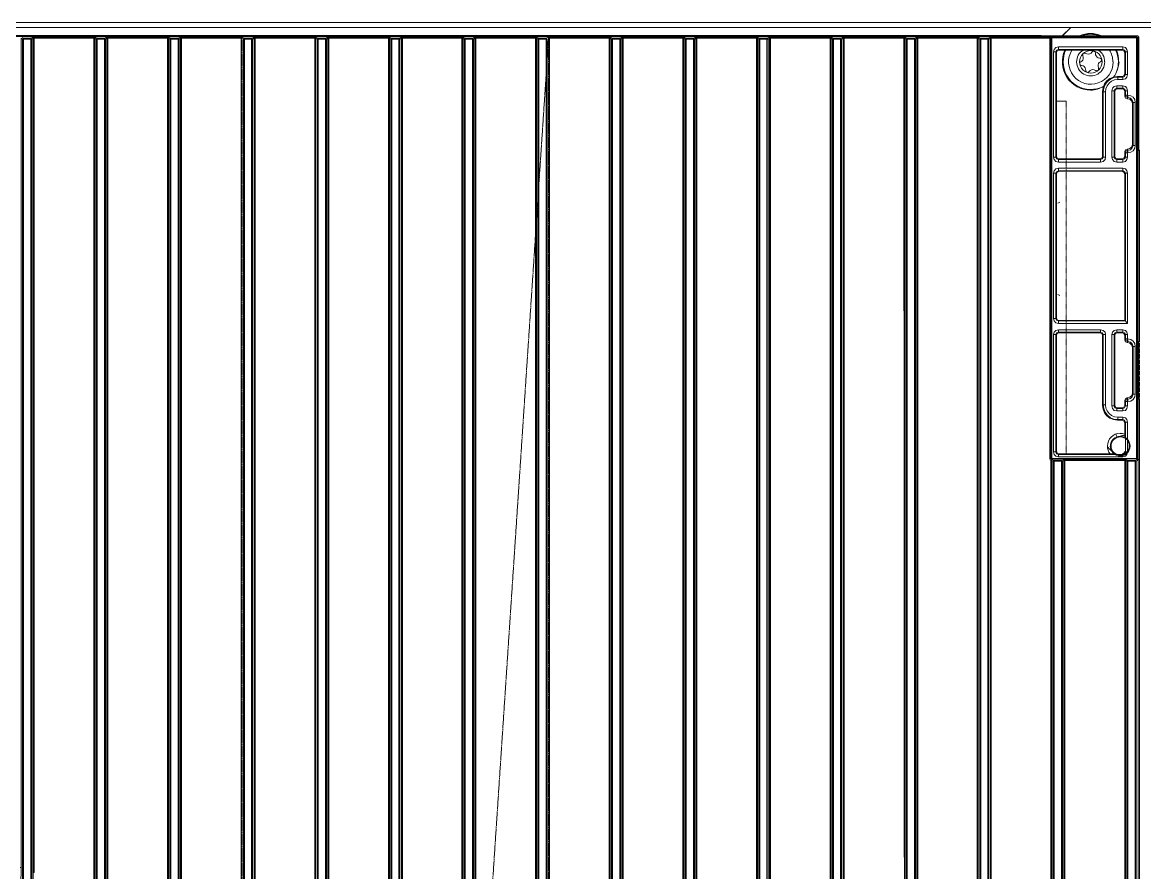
# Model space of a CAD drawing. Header units: millimetres. Extents: x 90740 to 167944, y -39332 to 25855.
# Drawn here: x 138427.2 to 138882.3, y 12685.2 to 13030 of the extents above; entities that cross this region are included whole.
import ezdxf

# ---------------------------------------------------------------- set-up
doc = ezdxf.new("R2010")
doc.units = ezdxf.units.MM
doc.linetypes.add('PDF_IMPORT', pattern=[1, 0.8, -0.2])
doc.layers.add('PDF4_Geometry', color=7, linetype='Continuous')

# ---------------------------------------------------------------- blocks, each defined once
blk = doc.blocks.new('200-A_10 bis 12')
at = {"layer": 'PDF4_Geometry', "lineweight": 13}
for p, q in [((6274.36, 3276.98), (7412.41, 3276.98)), ((6722.87, 2336.02), (6722.87, 3273.81)), ((6724.32, 2336.02), (6724.32, 3273.81)), ((6737.79, 2336.02), (6737.79, 3273.81)), ((6739.26, 2336.02), (6739.26, 3273.81)), ((6752.07, 3089.82), (6752.07, 3273.96)), ((6766.97, 3079.11), (6766.97, 3273.96)), ((6781.91, 3065.79), (6781.91, 3273.96)), ((6782.6, 3273.81), (6782.6, 2336.02)), ((6784.28, 3273.61), (6782.6, 3273.61)), ((6798.98, 2336.02), (6798.98, 3273.81)), ((6813.92, 2336.02), (6813.92, 3273.81)), ((6826.71, 3031.62), (6826.71, 3273.96)), ((6827.4, 2336.02), (6827.4, 3273.81)), ((6828.89, 2336.02), (6828.89, 3273.81)), ((6841.63, 3017.99), (6841.63, 3273.96)), ((6842.34, 2336.02), (6842.34, 3273.81)), ((6857.06, 3273.61), (6858.95, 3273.61)), ((6857.24, 3273.81), (6857.24, 2336.02)), ((6872.2, 3273.81), (6872.2, 2336.02)), ((6873.65, 2336.02), (6873.65, 3273.81)), ((6886.44, 2955.22), (6886.44, 3273.96)), ((6886.95, 3273.61), (6888.79, 3273.61)), ((6887.15, 3273.81), (6887.15, 2336.02)), ((6888.59, 2336.02), (6888.59, 3273.81)), ((6917.01, 2336.02), (6917.01, 3273.81)), ((6931.44, 3274.07), (6931.44, 3188.33)), ((6948.91, 3273.94), (6948.91, 2564.64)), ((6946.34, 3262.24), (6946.87, 3262.24)), ((6949.18, 3212.35), (6949.18, 3251.01)), ((6946.8, 3212.28), (6946.8, 3213.68)), ((6931.24, 3188.57), (6948.83, 3188.57)), ((6931.24, 2335.87), (6931.24, 3188.13)), ((6931.64, 3188.33), (6931.37, 3188.33)), ((6931.44, 3188.13), (6931.44, 2336.07)), ((6933.59, 3188.04), (6931.71, 3188.04)), ((6931.93, 2336.02), (6931.93, 3188.24)), ((6933.39, 2336.02), (6933.39, 3188.24)), ((6933.68, 3188.33), (6946.47, 3188.33)), ((6934.08, 3188.33), (6934.08, 2335.87)), ((6946.21, 2335.87), (6946.21, 3188.33)), ((6946.87, 2336.02), (6946.87, 3188.24)), ((6948.31, 2336.02), (6948.31, 3188.24))]:
    blk.add_line(p, q, dxfattribs=at)
for points in [[(6298.87, 3275.98), (7412.88, 3275.98)], [(6935.3, 3275.98), (6933.59, 3274.27)], [(6722.61, 3273.96), (6722.87, 3273.81), (6724.32, 3273.81), (6724.63, 3273.96), (6737.5, 3273.96), (6737.79, 3273.81), (6739.26, 3273.81), (6739.55, 3273.96), (6752.47, 3273.96), (6752.73, 3273.81), (6754.22, 3273.81), (6754.49, 3273.96), (6767.37, 3273.96), (6767.68, 3273.81), (6769.12, 3273.81), (6769.41, 3273.96), (6782.31, 3273.96), (6782.6, 3273.81), (6784.08, 3273.81), (6784.35, 3273.96), (6797.23, 3273.96), (6797.54, 3273.81), (6798.98, 3273.81), (6799.29, 3273.96), (6812.17, 3273.96), (6812.46, 3273.81), (6813.92, 3273.81), (6814.21, 3273.96), (6827.13, 3273.96), (6827.4, 3273.81), (6828.89, 3273.81), (6829.15, 3273.96), (6842.03, 3273.96), (6842.34, 3273.81), (6843.79, 3273.81), (6844.1, 3273.96), (6856.97, 3273.96), (6857.24, 3273.81), (6858.75, 3273.81), (6859.02, 3273.96), (6871.89, 3273.96), (6872.2, 3273.81), (6873.65, 3273.81), (6873.96, 3273.96), (6886.84, 3273.96), (6887.15, 3273.81), (6888.59, 3273.81), (6888.88, 3273.96), (6901.8, 3273.96), (6902.07, 3273.81), (6903.55, 3273.81), (6903.82, 3273.96), (6916.7, 3273.96), (6917.01, 3273.81), (6918.45, 3273.81), (6918.76, 3273.96), (6931.04, 3273.96)], [(6929.13, 3274.34), (6307.64, 3274.34), (6307.6, 3274.3), (6307.02, 3274.07)], [(6307.71, 3274.34), (6307.27, 3274.14), (6948.69, 3274.14)], [(6724.52, 2336.22), (6722.67, 2336.22), (6722.67, 3273.61), (6722.41, 3273.79), (6722.41, 3105.6), (6722.16, 3105.6), (6722.41, 3105.6), (6721.74, 3073.79), (6721.81, 3073.72), (6721.78, 3073.3), (6721.74, 3072.92), (6721.72, 3072.79)], [(6724.52, 3273.61), (6722.67, 3273.61), (6722.74, 3273.74), (6722.87, 3273.81), (6722.87, 3273.74)], [(6724.32, 3273.81), (6724.49, 3273.74), (6724.52, 3273.61), (6724.52, 2336.22), (6724.8, 2336.07), (6724.8, 2508.6), (6724.85, 2511.91), (6724.85, 2515.22), (6724.91, 2518.57), (6724.94, 2521.88), (6725, 2525.14), (6725.11, 2528.43), (6725.18, 2531.6), (6725.27, 2534.78), (6725.4, 2537.8), (6725.45, 2538.35), (6725.47, 2538.73), (6725.51, 2538.8)], [(6725.51, 3071.05), (6725.47, 3071.12), (6725.45, 3071.48), (6725.4, 3072.01), (6725.27, 3075.05), (6725.18, 3078.12), (6725.11, 3081.36), (6725, 3084.69), (6724.98, 3087.86), (6724.91, 3091.06), (6724.87, 3094.35), (6724.85, 3097.74), (6724.8, 3101.14), (6724.8, 3273.79), (6724.52, 3273.61)], [(6737.3, 3273.79), (6724.8, 3273.79), (6724.76, 3273.92), (6724.63, 3273.96)], [(6725, 3273.96), (6725, 3104.58), (6724.8, 3104.58)], [(6737.1, 3273.96), (6737.1, 3090.35)], [(6737.59, 2336.22), (6737.59, 3273.61), (6737.3, 3273.79), (6737.3, 3092.46)], [(6737.5, 3273.96), (6737.37, 3273.92), (6737.3, 3273.79)], [(6739.48, 3273.61), (6737.59, 3273.61), (6737.66, 3273.74), (6737.79, 3273.81), (6737.79, 3273.74)], [(6739.26, 3273.81), (6739.41, 3273.74), (6739.48, 3273.61)], [(6740.43, 3064.11), (6740.41, 3064.22), (6740.35, 3064.57), (6740.35, 3065.17), (6740.21, 3068.15), (6740.15, 3071.21), (6740.06, 3074.41), (6739.99, 3077.69), (6739.92, 3081.02), (6739.86, 3084.35), (6739.81, 3087.8), (6739.79, 3091.33), (6739.75, 3094.9), (6739.75, 3273.79), (6739.48, 3273.61), (6739.48, 2336.22)], [(6752.27, 3273.79), (6739.75, 3273.79), (6739.68, 3273.92), (6739.55, 3273.96)], [(6752.73, 3273.81), (6752.73, 2336.02), (6752.6, 2336.09), (6752.53, 2336.22), (6752.27, 2336.07), (6752.27, 2520.61), (6752.25, 2524.25), (6752.2, 2527.83), (6752.13, 2531.34), (6752.11, 2534.75), (6752.05, 2538.06), (6751.93, 2541.37), (6751.87, 2544.44), (6751.78, 2547.45), (6751.65, 2550.41), (6751.65, 2550.9), (6751.6, 2551.23), (6751.58, 2551.36)], [(6751.58, 3058.49), (6751.6, 3058.62), (6751.65, 3058.95), (6751.65, 3059.44), (6751.78, 3062.46), (6751.87, 3065.57), (6751.98, 3068.77), (6752.05, 3071.94), (6752.11, 3075.21), (6752.13, 3078.47), (6752.2, 3082.04), (6752.25, 3085.69), (6752.27, 3089.28), (6752.27, 3273.79), (6752.53, 3273.61), (6752.53, 2336.22)], [(6752.47, 3273.96), (6752.31, 3273.92), (6752.27, 3273.79)], [(6754.42, 3273.61), (6752.53, 3273.61), (6752.6, 3273.74), (6752.73, 3273.81), (6752.73, 3273.74)], [(6754.22, 3273.81), (6754.22, 2336.02), (6754.36, 2336.09), (6754.42, 2336.22)], [(6754.69, 3091.5), (6754.69, 3273.79), (6754.42, 3273.61), (6754.36, 3273.74), (6754.22, 3273.81)], [(6754.42, 3273.61), (6754.42, 2336.22), (6754.69, 2336.07), (6754.69, 2518.37), (6754.71, 2522.01), (6754.71, 2525.7), (6754.75, 2529.29), (6754.78, 2533), (6754.84, 2536.69), (6754.91, 2540.26), (6754.98, 2543.44), (6755.09, 2546.59), (6755.18, 2549.63), (6755.29, 2552.63)], [(6767.17, 3273.79), (6754.69, 3273.79), (6754.64, 3273.92), (6754.49, 3273.96)], [(6755.38, 3056.13), (6755.47, 3056.31), (6755.66, 3056.31), (6755.64, 3056.4), (6755.58, 3056.73), (6755.51, 3057.31), (6755.44, 3059.58), (6755.38, 3061.93), (6755.29, 3064.79), (6755.18, 3067.75), (6755.18, 3069.26), (6755.15, 3069.66), (6755.04, 3073.9), (6754.98, 3078.23), (6754.95, 3082.6), (6754.91, 3087.04), (6754.69, 3091.5), (6754.89, 3091.5), (6754.89, 3273.96)], [(6767.37, 3273.96), (6767.23, 3273.92), (6767.17, 3273.79)], [(6767.68, 3273.81), (6767.68, 2336.02), (6767.5, 2336.09), (6767.48, 2336.22)], [(6767.48, 3273.61), (6767.5, 3273.74), (6767.68, 3273.81)], [(6769.32, 3273.61), (6767.48, 3273.61), (6767.48, 2336.22)], [(6769.12, 3273.81), (6769.12, 2336.02), (6769.27, 2336.09), (6769.32, 2336.22)], [(6769.61, 3079.05), (6769.61, 3273.79), (6769.32, 3273.61), (6769.27, 3273.74), (6769.12, 3273.81)], [(6769.32, 3273.61), (6769.32, 2336.22), (6769.61, 2336.07), (6769.61, 2530.63), (6769.65, 2534.98), (6769.67, 2539.24), (6769.74, 2543.61), (6769.81, 2547.92), (6769.92, 2552.14), (6770.05, 2557.05), (6770.14, 2559.42), (6770.21, 2561.78), (6770.25, 2562.4), (6770.27, 2562.77), (6770.27, 2608.38)], [(6782.11, 3273.79), (6769.61, 3273.79), (6769.54, 3273.92), (6769.41, 3273.96)], [(6769.81, 3273.96), (6769.81, 3083.53), (6769.61, 3083.53)], [(6782.31, 3273.96), (6782.17, 3273.92), (6782.11, 3273.79)], [(6782.4, 3273.61), (6782.46, 3273.74), (6782.6, 3273.81)], [(6784.28, 2336.22), (6782.4, 2336.22), (6782.4, 3273.61)], [(6784.08, 3273.81), (6784.08, 2336.02), (6784.22, 2336.09), (6784.28, 2336.22)], [(6785.24, 3036.49), (6785.22, 3036.62), (6785.17, 3036.97), (6785.15, 3037.64), (6785.04, 3040.33), (6784.95, 3043.04), (6784.88, 3045.81), (6784.82, 3048.65), (6784.75, 3052.76), (6784.68, 3056.93), (6784.62, 3061.2), (6784.57, 3065.59), (6784.55, 3070.06), (6784.55, 3273.79), (6784.28, 3273.61), (6784.22, 3273.74), (6784.08, 3273.81)], [(6784.28, 3273.61), (6784.28, 2336.22), (6784.55, 2336.07), (6784.55, 2535.35), (6784.75, 2535.35)], [(6797.07, 3273.79), (6784.55, 3273.79), (6784.48, 3273.92), (6784.35, 3273.96)], [(6785.24, 2946.7), (6785.24, 3036.49), (6785.35, 3036.64), (6785.57, 3036.64), (6785.5, 3036.77), (6785.48, 3037.11), (6785.42, 3037.75), (6785.31, 3041.19), (6785.22, 3044.03), (6785.11, 3046.9), (6785.08, 3048.39), (6785.08, 3048.72), (6784.95, 3053.74), (6784.88, 3058.82), (6784.82, 3064.04), (6784.75, 3069.23), (6784.75, 3273.96)], [(6796.87, 3273.96), (6796.87, 3061.86), (6796.85, 3058.82), (6796.81, 3055.8), (6796.81, 3053.89), (6796.78, 3049.61), (6796.72, 3045.37), (6796.65, 3041.15), (6796.54, 3037.04), (6796.47, 3033.02), (6796.34, 3029.16), (6796.34, 3028.29), (6796.32, 3028.18), (6796.34, 3028.12), (6796.38, 3028.03), (6796.38, 2942.39), (6796.25, 2941.88)], [(6797.54, 3273.81), (6797.54, 2336.02), (6797.41, 2336.09), (6797.34, 2336.22), (6797.07, 2336.07), (6797.07, 2543.5), (6796.87, 2543.5)], [(6797.23, 3273.96), (6797.09, 3273.92), (6797.07, 3273.79)], [(6799.18, 3273.61), (6797.34, 3273.61), (6797.41, 3273.74), (6797.54, 3273.81), (6797.54, 3273.74)], [(6798.98, 3273.81), (6799.16, 3273.74), (6799.18, 3273.61), (6799.49, 3273.79), (6799.49, 3059.84), (6799.51, 3055.45), (6799.56, 3051.05), (6799.58, 3046.81), (6799.65, 3042.59), (6799.74, 3038.48), (6799.8, 3035.18), (6799.87, 3031.93), (6799.98, 3028.78), (6800.07, 3025.72), (6800.11, 3025.01), (6800.11, 3024.61), (6800.18, 3024.47)], [(6800.18, 2585.38), (6800.11, 2585.2), (6800.11, 2584.84), (6800.07, 2584.13), (6799.98, 2581.02), (6799.87, 2577.85), (6799.8, 2574.63), (6799.74, 2571.37), (6799.65, 2567.15), (6799.58, 2562.8), (6799.56, 2558.45), (6799.51, 2554.18), (6799.49, 2549.85), (6799.49, 2336.07), (6799.18, 2336.22), (6799.18, 3273.61)], [(6811.97, 3273.79), (6799.49, 3273.79), (6799.45, 3273.92), (6799.29, 3273.96)], [(6811.77, 3273.96), (6811.77, 3042.79), (6811.75, 3041.13), (6811.75, 3040.73), (6811.7, 3035.58), (6811.61, 3030.49), (6811.5, 3025.54), (6811.41, 3020.66), (6811.28, 3015.95), (6811.28, 3015.04), (6811.24, 3014.9), (6811.28, 3014.84), (6811.28, 2976.96), (6811.15, 2976.45)], [(6811.28, 3014.77), (6811.35, 3014.88), (6811.35, 3015.17), (6811.41, 3015.75), (6811.41, 3015.88), (6811.5, 3019.86), (6811.64, 3023.94), (6811.7, 3028.12), (6811.81, 3032.22), (6811.88, 3036.44), (6811.9, 3040.68), (6811.95, 3044.26), (6811.97, 3047.88), (6811.97, 3273.79), (6812.26, 3273.61), (6812.26, 2336.22)], [(6812.46, 3273.81), (6812.46, 2336.02), (6812.3, 2336.09), (6812.26, 2336.22), (6811.97, 2336.07), (6811.97, 2554.78), (6811.77, 2554.78)], [(6812.17, 3273.96), (6812.04, 3273.92), (6811.97, 3273.79)], [(6814.12, 3273.61), (6812.26, 3273.61), (6812.3, 3273.74), (6812.46, 3273.81), (6812.46, 3273.74)], [(6813.92, 3273.81), (6814.06, 3273.74), (6814.12, 3273.61), (6814.41, 3273.79), (6814.41, 3048.39), (6814.46, 3043.97), (6814.48, 3039.62), (6814.52, 3035.33), (6814.59, 3031.13), (6814.66, 3026.94), (6814.72, 3023.1), (6814.81, 3019.32), (6814.92, 3015.64), (6815.01, 3012.04), (6815.01, 3011.57), (6815.03, 3011.17), (6815.08, 3010.82), (6815.08, 2931.31)], [(6815.1, 2599.12), (6815.1, 2678.54), (6815.08, 2678.54), (6815.08, 2599.01), (6815.03, 2598.68), (6815.01, 2598.28), (6815.01, 2597.81), (6814.92, 2594.17), (6814.81, 2590.46), (6814.72, 2586.71), (6814.66, 2582.87), (6814.59, 2578.65), (6814.52, 2574.34), (6814.48, 2569.99), (6814.46, 2565.68), (6814.41, 2561.4), (6814.41, 2336.07), (6814.12, 2336.22), (6814.12, 3273.61)], [(6826.93, 3273.79), (6814.41, 3273.79), (6814.35, 3273.92), (6814.21, 3273.96)], [(6829.09, 2336.22), (6827.2, 2336.22), (6827.2, 3273.61), (6826.93, 3273.79), (6826.93, 3042.37), (6826.91, 3038.15), (6826.91, 3033.93), (6826.87, 3029.69), (6826.85, 3025.47), (6826.78, 3021.25), (6826.71, 3017.08), (6826.65, 3012.91), (6826.53, 3008.75), (6826.45, 3004.67), (6826.31, 3000.7)], [(6827.13, 3273.96), (6826.98, 3273.92), (6826.93, 3273.79)], [(6829.09, 3273.61), (6827.2, 3273.61), (6827.27, 3273.74), (6827.4, 3273.81), (6827.4, 3273.74)], [(6828.89, 3273.81), (6829.02, 3273.74), (6829.09, 3273.61), (6829.09, 2336.22)], [(6841.83, 3273.79), (6829.35, 3273.79), (6829.29, 3273.92), (6829.15, 3273.96)], [(6829.55, 3273.96), (6829.55, 3039.75)], [(6842.14, 2336.22), (6842.14, 3273.61), (6841.83, 3273.79), (6841.83, 3022.94)], [(6842.03, 3273.96), (6841.9, 3273.92), (6841.83, 3273.79)], [(6843.99, 3273.61), (6842.14, 3273.61), (6842.21, 3273.74), (6842.34, 3273.81), (6842.34, 3273.74)], [(6843.79, 3273.81), (6843.79, 2336.02), (6843.96, 2336.09), (6843.99, 2336.22)], [(6844.27, 3019.83), (6844.27, 3273.79), (6843.99, 3273.61), (6843.96, 3273.74), (6843.79, 3273.81)], [(6843.99, 3273.61), (6843.99, 2336.22), (6844.27, 2336.07), (6844.27, 2591.53), (6844.32, 2598.19), (6844.39, 2604.76), (6844.45, 2611.49), (6844.59, 2618.1), (6844.72, 2624.63), (6844.79, 2628.45), (6844.87, 2632.18), (6844.92, 2633.09), (6844.94, 2633.51), (6844.94, 2633.76), (6844.98, 2633.8)], [(6856.77, 3273.79), (6844.27, 3273.79), (6844.21, 3273.92), (6844.1, 3273.96)], [(6857.06, 2336.22), (6857.06, 3273.61)], [(6856.57, 3273.96), (6856.57, 3000.3), (6856.55, 2994.59), (6856.51, 2988.91), (6856.44, 2983.24), (6856.37, 2977.83), (6856.31, 2972.41), (6856.22, 2967.13), (6856.11, 2961.89), (6856.11, 2960.51), (6856.09, 2960.44), (6856.11, 2960.38)], [(6857.24, 3273.81), (6857.11, 3273.74), (6857.06, 3273.61), (6856.77, 3273.79), (6856.77, 3000.43)], [(6856.97, 3273.96), (6856.84, 3273.92), (6856.77, 3273.79)], [(6858.75, 3273.81), (6858.75, 2336.02), (6858.88, 2336.09), (6858.95, 2336.22)], [(6859.22, 3001.21), (6859.22, 3273.79), (6858.95, 3273.61), (6858.88, 3273.74), (6858.75, 3273.81)], [(6858.95, 3273.61), (6858.95, 2336.22), (6859.22, 2336.07), (6859.22, 2608.44), (6859.26, 2615.06), (6859.33, 2621.61), (6859.35, 2628.14), (6859.44, 2634.82), (6859.55, 2641.44), (6859.68, 2647.97), (6859.82, 2654.43), (6859.82, 2655.25), (6859.84, 2655.76), (6859.88, 2656.14), (6859.88, 2742.57)], [(6871.72, 3273.79), (6859.22, 3273.79), (6859.15, 3273.92), (6859.02, 3273.96)], [(6859.42, 3273.96), (6859.42, 3005.98), (6859.44, 2999.59), (6859.48, 2993.21), (6859.55, 2986.82), (6859.62, 2980.47), (6859.75, 2974.19), (6859.82, 2967.9), (6859.95, 2961.64), (6860.1, 2955.45), (6860.15, 2954.78), (6860.22, 2954.16), (6860.24, 2953.83), (6860.28, 2953.65), (6860.04, 2953.71), (6859.88, 2953.52)], [(6871.54, 3273.96), (6871.54, 2984.42), (6871.52, 2976.58), (6871.47, 2968.79), (6871.38, 2960.38), (6871.27, 2951.98), (6871.18, 2943.72), (6871.05, 2937.6), (6871.05, 2934.07), (6871.01, 2934), (6871.05, 2933.95)], [(6872.01, 2336.22), (6872.01, 3273.61), (6871.72, 3273.79), (6871.72, 2985.15)], [(6871.89, 3273.96), (6871.78, 3273.92), (6871.72, 3273.79)], [(6873.89, 3273.61), (6872.01, 3273.61), (6872.07, 3273.74), (6872.2, 3273.81), (6872.2, 3273.74)], [(6873.65, 3273.81), (6873.83, 3273.74), (6873.89, 3273.61)], [(6874.85, 2927.43), (6874.74, 2927.4), (6874.62, 2934.75), (6874.51, 2942.21), (6874.38, 2949.67), (6874.31, 2957.22), (6874.25, 2964.95), (6874.18, 2972.68), (6874.18, 2980.47), (6874.16, 2988.26), (6874.16, 3273.79), (6873.89, 3273.61), (6873.89, 2336.22)], [(6886.64, 3273.79), (6874.16, 3273.79), (6874.11, 3273.92), (6873.96, 3273.96)], [(6874.36, 3273.96), (6874.36, 2986.26), (6874.38, 2979.87), (6874.43, 2973.47), (6874.45, 2967.1), (6874.51, 2960.73), (6874.62, 2954.43), (6874.71, 2945.37), (6874.87, 2936.37), (6875.05, 2927.43), (6875.07, 2926.74), (6875.11, 2926.1), (6875.18, 2925.56), (6875.18, 2925.27), (6875.2, 2925.16), (6875.2, 2925.21), (6875.18, 2925.3), (6875, 2926.03)], [(6885.95, 2711.8), (6885.97, 2711.77), (6886.01, 2711.6), (6886.01, 2711.15), (6886.04, 2710.47), (6886.08, 2709.69), (6886.08, 2709.42), (6886.17, 2700.96), (6886.28, 2692.44), (6886.41, 2683.91), (6886.48, 2675.32), (6886.57, 2666.59), (6886.61, 2657.87), (6886.64, 2649.08), (6886.64, 2336.07), (6886.95, 2336.22), (6886.95, 3273.61)], [(6887.15, 3273.81), (6886.97, 3273.74), (6886.95, 3273.61), (6886.64, 3273.79), (6886.64, 2960.91), (6886.61, 2952.25), (6886.57, 2943.59), (6886.5, 2935), (6886.41, 2926.29), (6886.28, 2917.64), (6886.17, 2909.02), (6886.08, 2900.45)], [(6886.84, 3273.96), (6886.7, 3273.92), (6886.64, 3273.79)], [(6888.59, 3273.81), (6888.72, 3273.74), (6888.79, 3273.61)], [(6888.79, 2336.22), (6888.79, 3273.61), (6889.08, 3273.79), (6889.08, 2956.96), (6889.12, 2949.21), (6889.15, 2941.48), (6889.19, 2933.75), (6889.28, 2926.03), (6889.39, 2913.33), (6889.52, 2900.7), (6889.68, 2888.04), (6889.68, 2886.62), (6889.72, 2885.93), (6889.74, 2885.31)], [(6901.58, 3273.79), (6889.08, 3273.79), (6889.01, 3273.92), (6888.88, 3273.96)], [(6889.74, 2884.6), (6889.94, 2884.78), (6890.14, 2884.67), (6890.14, 2884.91), (6890.08, 2885.38), (6890.08, 2885.98), (6890.03, 2886.64), (6889.97, 2888.08), (6889.86, 2898.72), (6889.72, 2909.42), (6889.61, 2920.08), (6889.48, 2930.85), (6889.41, 2939.31), (6889.35, 2947.83), (6889.32, 2956.36), (6889.28, 2962.75), (6889.28, 2964.35), (6889.08, 2964.75), (6889.28, 2964.75), (6889.28, 3273.96)], [(6900.91, 2833.58), (6900.96, 2839.93), (6901.02, 2852.67), (6901.11, 2865.37), (6901.18, 2878.05), (6901.25, 2890.68), (6901.31, 2903.36), (6901.33, 2912.88), (6901.38, 2922.45), (6901.38, 2941.57), (6901.58, 2941.57), (6901.58, 3273.79), (6901.87, 3273.61), (6901.87, 2336.22)], [(6901.38, 3273.79), (6901.38, 3273.96)], [(6902.07, 3273.81), (6902.07, 2336.02), (6901.93, 2336.09), (6901.87, 2336.22), (6901.58, 2336.07), (6901.58, 2668.26), (6901.38, 2668.26)], [(6901.8, 3273.96), (6901.65, 3273.92), (6901.58, 3273.79)], [(6903.75, 3273.61), (6901.87, 3273.61), (6901.93, 3273.74), (6902.07, 3273.81), (6902.07, 3273.74)], [(6903.75, 3273.61), (6903.75, 2336.22)], [(6904.51, 2804.91), (6904.49, 2818.5), (6904.44, 2832.07), (6904.42, 2845.01), (6904.35, 2857.91), (6904.29, 2870.83), (6904.18, 2883.73), (6904.15, 2894.03), (6904.09, 2904.36), (6904.04, 2914.71), (6904.02, 2925.03), (6904.02, 3273.79), (6903.75, 3273.61), (6903.69, 3273.74), (6903.55, 3273.81)], [(6903.55, 3273.81), (6903.55, 2336.02), (6903.69, 2336.09), (6903.75, 2336.22)], [(6916.5, 3273.79), (6904.02, 3273.79), (6903.95, 3273.92), (6903.82, 3273.96)], [(6904.22, 3273.96), (6904.22, 2925.07), (6904.29, 2914.73), (6904.35, 2904.4), (6904.38, 2894.06), (6904.44, 2883.73), (6904.55, 2870.83), (6904.64, 2857.96), (6904.71, 2845.01), (6904.75, 2832.11), (6904.78, 2830.54), (6904.78, 2814.59), (6904.82, 2804.91)], [(6916.3, 2903.89), (6916.3, 3273.96)], [(6918.65, 2336.22), (6916.81, 2336.22), (6916.81, 3273.61), (6916.5, 3273.79), (6916.5, 2891.53), (6916.48, 2879.16), (6916.48, 2866.79), (6916.43, 2854.4), (6916.41, 2837.93), (6916.37, 2821.41), (6916.34, 2804.91), (6916.37, 2800.61), (6916.37, 2784.8), (6916.41, 2769.03), (6916.43, 2753.27), (6916.48, 2741.42), (6916.48, 2729.63), (6916.5, 2717.79), (6916.5, 2336.07), (6916.81, 2336.22), (6916.88, 2336.09), (6917.01, 2336.09)], [(6916.7, 3273.96), (6916.57, 3273.92), (6916.5, 3273.79)], [(6918.65, 3273.61), (6916.81, 3273.61), (6916.88, 3273.74), (6917.01, 3273.81), (6917.01, 3273.74)], [(6918.65, 3273.61), (6918.65, 2336.22), (6918.96, 2336.07), (6918.96, 2727.85), (6918.99, 2740.55), (6918.99, 2753.27), (6919.03, 2772.32), (6919.05, 2791.42), (6919.05, 2819.9), (6919.03, 2834.84), (6918.99, 2849.83), (6918.99, 2864.77), (6918.96, 2879.76), (6918.96, 3273.79), (6918.65, 3273.61), (6918.63, 3273.74), (6918.45, 3273.81)], [(6918.45, 3273.81), (6918.45, 2336.02), (6918.63, 2336.09), (6918.65, 2336.22)], [(6931.24, 3273.79), (6918.96, 3273.79), (6918.9, 3273.92), (6918.76, 3273.96)], [(6919.14, 3273.96), (6919.14, 2892.72), (6919.18, 2886.31), (6919.18, 2873.54), (6919.21, 2860.73), (6919.25, 2842.15), (6919.27, 2823.54), (6919.27, 2779.07), (6919.25, 2762.62), (6919.21, 2746.21), (6919.18, 2729.76), (6919.14, 2715.15)], [(6929.13, 3274.34), (6929.2, 3274.3), (6929.22, 3274.27)], [(6948.85, 3274.27), (6929.13, 3274.27), (6929.13, 3274.34)], [(6931.04, 3274.03), (6931.24, 3274.03), (6931.24, 3274.27)], [(6931.35, 3273.87), (6931.24, 3273.85), (6931.17, 3273.96), (6931.04, 3274.03)], [(6931.24, 3188.13), (6931.44, 3188.13), (6931.51, 3188.26), (6931.37, 3188.33), (6931.35, 3188.31), (6931.31, 3188.31), (6931.31, 3188.19), (6931.29, 3188.17), (6931.11, 3188.31), (6931.04, 3188.53), (6931.04, 3274.03)], [(6931.04, 3273.96), (6931.17, 3273.94), (6931.24, 3273.79)], [(6948.69, 3274.14), (6948.58, 3274.07), (6931.44, 3274.07), (6931.24, 3274.03), (6931.31, 3274.01), (6931.35, 3273.87), (6948.83, 3273.87)], [(6931.24, 3188.53), (6931.24, 3273.85)], [(6933.53, 3274.27), (6934.33, 3275.07), (6934.37, 3275.07)], [(6948.58, 3274.07), (6948.76, 3274.01), (6948.83, 3273.87)], [(6948.78, 3188.17), (6948.71, 3188.31), (6948.58, 3188.37), (6948.58, 3274.07)], [(6948.69, 3274.14), (6948.85, 3274.27)], [(6948.91, 3273.94), (6948.83, 3273.87), (6948.83, 3188.57), (6948.78, 3188.37), (6949.18, 3188.37)], [(6949.05, 3274.07), (6948.98, 3274.21), (6948.85, 3274.27)], [(6949.18, 3250.98), (6949.05, 3251.07), (6949.05, 3274.07), (6948.91, 3273.94)], [(6932.77, 3248.67), (6932.77, 3249.16), (6932.4, 3249.3), (6932.26, 3249.65), (6931.77, 3249.65), (6931.77, 3271.03), (6931.91, 3271.52), (6932.26, 3271.9), (6932.77, 3272.03), (6945.81, 3272.03), (6946.34, 3271.9), (6946.67, 3271.52), (6946.8, 3271.03), (6946.8, 3266.41), (6946.67, 3265.88), (6946.34, 3265.55), (6945.81, 3265.41), (6944.83, 3265.41), (6944.16, 3265.33), (6943.56, 3265.08), (6943.03, 3264.66), (6942.68, 3264.13), (6942.41, 3263.53), (6942.34, 3262.91), (6942.34, 3249.65)], [(6931.77, 3271.03), (6932.26, 3271.03), (6932.4, 3271.37), (6932.77, 3271.52), (6932.77, 3272.03)], [(6932.37, 3270.9), (6932.26, 3271.03), (6932.26, 3249.65), (6932.37, 3249.78)], [(6946.21, 3266.5), (6946.21, 3270.9), (6946.05, 3271.25), (6945.72, 3271.39), (6932.86, 3271.39), (6932.53, 3271.25), (6932.37, 3270.9), (6932.37, 3249.78), (6932.53, 3249.43), (6932.86, 3249.3)], [(6945.72, 3271.39), (6945.81, 3271.52), (6932.77, 3271.52), (6932.86, 3271.39)], [(6944.72, 3266.01), (6944.83, 3265.88), (6945.81, 3265.88), (6945.72, 3266.01), (6946.05, 3266.15), (6946.21, 3266.5), (6946.34, 3266.41), (6946.34, 3271.03), (6946.21, 3270.9)], [(6946.8, 3271.03), (6946.34, 3271.03), (6946.18, 3271.37), (6945.81, 3271.52), (6945.81, 3272.03)], [(6945.72, 3266.01), (6944.72, 3266.01), (6943.94, 3265.9), (6943.21, 3265.61), (6942.59, 3265.15), (6942.12, 3264.53), (6941.81, 3263.79), (6941.72, 3262.99), (6941.72, 3249.78), (6941.54, 3249.43), (6941.19, 3249.3), (6932.86, 3249.3), (6932.77, 3249.16), (6941.32, 3249.16), (6941.19, 3249.3)], [(6946.8, 3266.41), (6946.34, 3266.41), (6946.18, 3266.04), (6945.81, 3265.88), (6945.81, 3265.41)], [(6944.83, 3265.41), (6944.83, 3265.88), (6944.03, 3265.81), (6943.34, 3265.48), (6942.7, 3265.02), (6942.21, 3264.39), (6941.94, 3263.66), (6941.81, 3262.91), (6942.34, 3262.91)], [(6944.58, 3264.13), (6944.58, 3263.64), (6944.23, 3263.46), (6944.1, 3263.11), (6943.61, 3263.11)], [(6946.8, 3251.05), (6946.8, 3249.65), (6946.67, 3249.16), (6946.34, 3248.81), (6945.81, 3248.67), (6944.58, 3248.67), (6944.1, 3248.81), (6943.74, 3249.16), (6943.61, 3249.65), (6943.61, 3263.11), (6943.74, 3263.64), (6944.1, 3263.99), (6944.58, 3264.13), (6945.81, 3264.13), (6946.34, 3263.99), (6946.67, 3263.64), (6946.8, 3263.11)], [(6946.8, 3263.11), (6946.34, 3263.11), (6946.18, 3263.46), (6945.81, 3263.64), (6945.81, 3264.13)], [(6941.72, 3249.78), (6941.81, 3249.65), (6941.81, 3262.91), (6941.72, 3262.99)], [(6944.18, 3262.99), (6944.1, 3263.11), (6944.1, 3249.65), (6944.18, 3249.78)], [(6947.76, 3260.53), (6947.63, 3261.02), (6947.27, 3261.4), (6946.74, 3261.51), (6946.72, 3261.51), (6946.34, 3261.64), (6946.21, 3262.02), (6946.21, 3262.99), (6946.05, 3263.37), (6945.72, 3263.51), (6944.72, 3263.51), (6944.36, 3263.37), (6944.18, 3262.99), (6944.18, 3249.78), (6944.36, 3249.43), (6944.72, 3249.3), (6945.72, 3249.3), (6946.05, 3249.43), (6946.21, 3249.78)], [(6945.72, 3263.51), (6945.81, 3263.64), (6944.58, 3263.64), (6944.72, 3263.51)], [(6946.21, 3262.02), (6946.34, 3262.24), (6946.34, 3263.11), (6946.21, 3262.99)], [(6946.8, 3263.11), (6946.8, 3261.75), (6946.47, 3261.88), (6946.34, 3262.24), (6946.47, 3262.24)], [(6946.74, 3261.51), (6946.87, 3261.75), (6946.8, 3261.75), (6946.72, 3261.51)], [(6948.36, 3260.73), (6947.89, 3260.73), (6947.74, 3261.22), (6947.36, 3261.62), (6946.87, 3261.75), (6946.87, 3262.24)], [(6946.87, 3262.24), (6947.43, 3262.11), (6947.94, 3261.82), (6948.25, 3261.33), (6948.36, 3260.73), (6948.36, 3252.03), (6948.25, 3251.47), (6947.94, 3250.98), (6947.43, 3250.65), (6946.87, 3250.54)], [(6934.33, 3261.02), (6932.37, 3261.02)], [(6946.21, 3250.78), (6946.21, 3249.78), (6946.34, 3249.65), (6946.34, 3250.54), (6946.21, 3250.78), (6946.34, 3251.14), (6946.72, 3251.27)], [(6946.87, 3250.54), (6946.34, 3250.54), (6946.47, 3250.92), (6946.8, 3251.05)], [(6946.74, 3251.27), (6947.27, 3251.41), (6947.63, 3251.76), (6947.76, 3252.27)], [(6946.87, 3250.54), (6946.87, 3251.05), (6947.36, 3251.18), (6947.74, 3251.54), (6947.89, 3252.03), (6948.36, 3252.03)], [(6949.18, 3251.01), (6949.16, 3251.05), (6949.16, 3251.07), (6949.11, 3251.12), (6949.11, 3251.14), (6949.05, 3251.18)], [(6949.18, 3250.98), (6949.16, 3251.07), (6949.11, 3251.14)], [(6931.77, 3249.65), (6931.91, 3249.16), (6932.26, 3248.81), (6932.77, 3248.67), (6941.32, 3248.67), (6941.81, 3248.81), (6942.21, 3249.16), (6942.34, 3249.65), (6941.81, 3249.65), (6941.65, 3249.3), (6941.32, 3249.16), (6941.32, 3248.67)], [(6943.61, 3249.65), (6944.1, 3249.65), (6944.23, 3249.3), (6944.58, 3249.16), (6944.58, 3248.67)], [(6944.72, 3249.3), (6944.58, 3249.16), (6945.81, 3249.16), (6945.72, 3249.3)], [(6946.8, 3249.65), (6946.34, 3249.65), (6946.18, 3249.3), (6945.81, 3249.16), (6945.81, 3248.67)], [(6931.77, 3246.39), (6932.26, 3246.39), (6932.4, 3246.72), (6932.77, 3246.88), (6932.77, 3247.41), (6945.81, 3247.41), (6946.34, 3247.28), (6946.67, 3246.88), (6946.8, 3246.39), (6946.8, 3215.93), (6932.77, 3215.93), (6932.26, 3216.06), (6931.91, 3216.46), (6931.77, 3216.95), (6931.77, 3246.39), (6931.91, 3246.88), (6932.26, 3247.28), (6932.77, 3247.41)], [(6932.37, 3246.25), (6932.26, 3246.39), (6932.26, 3216.95), (6932.37, 3217.04)], [(6946.21, 3216.55), (6932.86, 3216.55), (6932.53, 3216.68), (6932.37, 3217.04), (6932.37, 3246.25), (6932.53, 3246.61), (6932.86, 3246.79), (6945.72, 3246.79), (6946.05, 3246.61), (6946.21, 3246.25), (6946.34, 3246.39), (6946.34, 3216.46), (6946.41, 3216.35), (6946.58, 3216.19), (6946.8, 3215.93)], [(6945.72, 3246.79), (6945.81, 3246.88), (6932.77, 3246.88), (6932.86, 3246.79)], [(6932.86, 3216.55), (6932.77, 3216.46), (6946.34, 3216.46), (6946.21, 3216.55), (6946.21, 3246.25)], [(6946.8, 3246.39), (6946.34, 3246.39), (6946.18, 3246.72), (6945.81, 3246.88), (6945.81, 3247.41)], [(6933.02, 3240.55), (6932.66, 3240.35)], [(6933.02, 3221.63), (6932.66, 3221.83)], [(6932.77, 3215.93), (6932.77, 3216.46), (6932.4, 3216.59), (6932.26, 3216.95), (6931.77, 3216.95)], [(6932.77, 3214.66), (6932.77, 3214.17), (6932.4, 3214.04), (6932.26, 3213.68), (6931.77, 3213.68)], [(6932.37, 3213.55), (6932.26, 3213.68), (6932.26, 3189.88), (6932.37, 3190.02)], [(6946.21, 3195.83), (6946.05, 3196.17), (6945.72, 3196.3), (6944.72, 3196.3), (6943.94, 3196.43), (6943.21, 3196.72), (6942.59, 3197.19), (6942.12, 3197.81), (6941.81, 3198.54), (6941.72, 3199.3), (6941.72, 3213.55), (6941.54, 3213.91), (6941.19, 3214.04), (6932.86, 3214.04), (6932.53, 3213.91), (6932.37, 3213.55), (6932.37, 3190.02), (6932.53, 3189.66), (6932.86, 3189.48), (6944.05, 3189.48)], [(6941.19, 3214.04), (6941.32, 3214.17), (6932.77, 3214.17), (6932.86, 3214.04)], [(6942.34, 3213.68), (6941.81, 3213.68), (6941.65, 3214.04), (6941.32, 3214.17), (6941.32, 3214.66)], [(6941.72, 3199.3), (6941.81, 3199.43), (6941.81, 3213.68), (6941.72, 3213.55)], [(6944.58, 3214.66), (6944.58, 3214.17), (6944.23, 3214.04), (6944.1, 3213.68), (6943.61, 3213.68)], [(6946.8, 3200.58), (6946.8, 3199.21), (6946.67, 3198.72), (6946.34, 3198.32), (6945.81, 3198.19), (6944.58, 3198.19), (6944.1, 3198.32), (6943.74, 3198.72), (6943.61, 3199.21), (6943.61, 3213.68), (6943.74, 3214.17), (6944.1, 3214.53), (6944.58, 3214.66), (6945.81, 3214.66), (6946.34, 3214.53), (6946.67, 3214.17), (6946.8, 3213.68)], [(6944.18, 3213.55), (6944.1, 3213.68), (6944.1, 3199.21), (6944.18, 3199.34)], [(6946.21, 3213.55), (6946.05, 3213.91), (6945.72, 3214.04), (6944.72, 3214.04), (6944.36, 3213.91), (6944.18, 3213.55), (6944.18, 3199.34), (6944.36, 3198.99), (6944.72, 3198.81), (6945.72, 3198.81), (6946.05, 3198.99), (6946.21, 3199.34)], [(6945.72, 3214.04), (6945.81, 3214.17), (6944.58, 3214.17), (6944.72, 3214.04)], [(6946.8, 3213.68), (6946.34, 3213.68), (6946.18, 3214.04), (6945.81, 3214.17), (6945.81, 3214.66)], [(6946.72, 3212.06), (6946.34, 3212.22), (6946.21, 3212.55), (6946.34, 3212.8), (6946.34, 3213.68), (6946.21, 3213.55), (6946.21, 3212.55)], [(6946.87, 3212.8), (6946.34, 3212.8), (6946.47, 3212.42), (6946.8, 3212.28)], [(6946.74, 3200.83), (6947.27, 3200.96), (6947.63, 3201.32), (6947.76, 3201.8), (6947.76, 3211.06), (6947.63, 3211.55), (6947.27, 3211.93), (6946.74, 3212.06)], [(6948.36, 3211.26), (6947.89, 3211.26), (6947.74, 3211.8), (6947.36, 3212.13), (6946.87, 3212.28), (6946.87, 3212.8)], [(6946.87, 3212.8), (6947.43, 3212.68), (6947.94, 3212.35), (6948.25, 3211.86), (6948.36, 3211.26), (6948.36, 3201.58), (6948.25, 3201.03), (6947.94, 3200.52), (6947.43, 3200.21), (6946.87, 3200.1)], [(6949.05, 3212.26), (6949.18, 3212.35), (6949.16, 3212.28), (6949.11, 3212.2)], [(6949.05, 3212.26), (6949.05, 3200.63)], [(6949.05, 3212.15), (6949.11, 3212.2), (6949.11, 3212.22)], [(6947.76, 3201.8), (6947.89, 3201.58), (6947.89, 3211.26), (6947.76, 3211.06)], [(6946.21, 3200.3), (6946.34, 3200.1), (6946.34, 3199.21), (6946.21, 3199.34), (6946.21, 3200.3), (6946.34, 3200.65), (6946.72, 3200.83)], [(6946.87, 3200.1), (6946.34, 3200.1), (6946.47, 3200.43), (6946.8, 3200.58), (6946.8, 3200.43)], [(6948.36, 3201.58), (6947.89, 3201.58), (6947.74, 3201.09), (6947.36, 3200.72), (6946.87, 3200.58), (6946.87, 3200.1)], [(6949.18, 3200.52), (6949.16, 3200.58), (6949.11, 3200.65), (6949.05, 3200.69)], [(6949.18, 3200.52), (6949.05, 3200.63)], [(6949.18, 2565.17), (6949.18, 3200.52)], [(6944.83, 3196.92), (6944.83, 3196.43), (6944.03, 3196.52), (6943.34, 3196.83), (6942.7, 3197.32), (6942.21, 3197.92), (6941.94, 3198.67), (6941.81, 3199.43), (6942.34, 3199.43)], [(6943.61, 3199.21), (6944.1, 3199.21), (6944.23, 3198.85), (6944.58, 3198.72), (6944.58, 3198.19)], [(6944.72, 3198.81), (6944.58, 3198.72), (6945.81, 3198.72), (6945.72, 3198.81)], [(6946.8, 3199.21), (6946.34, 3199.21), (6946.18, 3198.85), (6945.81, 3198.72), (6945.81, 3198.19)], [(6946.21, 3192.86), (6946.21, 3195.83), (6946.34, 3195.94), (6946.34, 3189.88), (6946.21, 3190.02), (6946.18, 3189.79), (6946.05, 3189.66), (6945.92, 3189.53), (6945.72, 3189.48), (6945.81, 3189.39), (6932.77, 3189.39), (6932.86, 3189.48)], [(6945.72, 3196.3), (6945.81, 3196.43), (6944.83, 3196.43), (6944.72, 3196.3)], [(6946.8, 3195.94), (6946.34, 3195.94), (6946.18, 3196.3), (6945.81, 3196.43), (6945.81, 3196.92)], [(6944.43, 3193.52), (6944.63, 3192.97)], [(6931.77, 3189.88), (6932.26, 3189.88), (6932.4, 3189.53), (6932.77, 3189.39), (6932.77, 3188.91)], [(6943.96, 3189.48), (6944.03, 3189.53)], [(6946.8, 3189.88), (6946.34, 3189.88), (6946.18, 3189.53), (6945.81, 3189.39), (6945.81, 3188.91)], [(6931.04, 3188.53), (6931.24, 3188.53), (6931.29, 3188.39), (6931.44, 3188.33)], [(6931.44, 3188.37), (6931.31, 3188.44), (6931.24, 3188.57)], [(6931.29, 3188.17), (6931.24, 3188.13)], [(6931.64, 3188.33), (6931.93, 3188.24), (6933.39, 3188.24), (6933.68, 3188.33), (6946.58, 3188.33), (6946.87, 3188.24), (6948.31, 3188.24), (6931.44, 3188.37)], [(6933.59, 2336.22), (6931.71, 2336.22), (6931.71, 3188.04), (6931.44, 3188.13), (6931.44, 2336.07), (6931.71, 2336.22), (6931.77, 2336.09), (6931.93, 2336.09)], [(6931.71, 3188.04), (6931.77, 3188.19), (6931.93, 3188.24)], [(6933.39, 3188.24), (6933.53, 3188.19), (6933.59, 3188.04)], [(6946.38, 3188.13), (6933.88, 3188.13), (6933.82, 3188.26), (6933.68, 3188.33)], [(6946.58, 3188.33), (6946.45, 3188.26), (6946.38, 3188.13)], [(6948.51, 2336.22), (6946.67, 2336.22), (6946.67, 3188.04), (6946.38, 3188.13), (6946.38, 2336.07), (6946.67, 2336.22), (6946.74, 2336.09), (6946.87, 2336.02), (6946.87, 2336.09)], [(6948.51, 3188.04), (6946.67, 3188.04), (6946.74, 3188.19), (6946.87, 3188.24)], [(6948.31, 3188.24), (6948.49, 3188.19), (6948.51, 3188.04)], [(6948.58, 3188.46), (6948.76, 3188.44), (6948.78, 3188.37), (6948.78, 3188.17), (6948.51, 3188.04), (6948.51, 2336.22), (6948.91, 2335.87)]]:
    blk.add_lwpolyline(points, dxfattribs=at)
at = {"layer": 'PDF4_Geometry', "linetype": 'PDF_IMPORT', "lineweight": 13, "ltscale": 1.101927}
blk.add_lwpolyline([(6948.85, 3274.27), (6283.82, 3274.34)], dxfattribs=at)
at = {"layer": 'PDF4_Geometry', "lineweight": 13}
for points in [[(6739.95, 3273.96), (6739.95, 3098.5), (6739.75, 3098.5, -0.008397), (6752.07, 3092.88), (6752.27, 3092.88)], [(6782.46, 3273.61), (6782.4, 3273.61), (6782.11, 3273.79), (6782.11, 3076.29, -0.008258), (6781.38, 3040.66), (6781.51, 3040.66), (6781.55, 3040.59), (6781.51, 3040.46), (6781.51, 3040.02), (6781.49, 3039.68), (6781.44, 3039.55)], [(6796.38, 3028.03), (6796.41, 3028.12), (6796.45, 3028.45), (6796.47, 3029.09), (6796.41, 3029.11), (6796.34, 3029.16, 0.008066), (6796.87, 3066.33), (6797.07, 3066.33), (6797.07, 3273.79), (6797.34, 3273.61), (6797.34, 2336.22)], [(6811.97, 3055.07), (6811.9, 3055.07), (6811.77, 3055.07, 0.012147), (6799.49, 3064.31), (6799.69, 3064.31), (6799.69, 3273.96)], [(6814.61, 3273.96), (6814.61, 3052.76), (6814.41, 3052.76, -0.014253), (6826.71, 3042.37), (6826.93, 3042.37)], [(6856.77, 3011.4), (6856.57, 3011.4, 0.015966), (6844.27, 3024.94), (6844.47, 3024.94), (6844.47, 3273.96)], [(6901.38, 3273.79), (6901.58, 2941.57, -0.001362), (6900.91, 2831.58)], [(6933.73, 3268.99, 0.565288), (6941.94, 3264.05, -0.121895), (6939.3, 3263.24, -0.547343), (6934.08, 3271.39)], [(6945.05, 3268.99, -0.139729), (6943.96, 3265.9, 0.150969), (6944.92, 3268.99, 0.112675), (6944.52, 3271.39)], [(6943.56, 3190.08, -0.145866), (6942.7, 3191.08, 0.162545), (6943.23, 3189.48)]]:
    blk.add_lwpolyline(points, format="xyb", dxfattribs=at)
at = {"layer": 'PDF4_Geometry', "linetype": 'PDF_IMPORT', "lineweight": 13, "ltscale": 0.415002}
blk.add_lwpolyline([(6829.35, 3039.75), (6829.35, 3273.79), (6767.17, 2336.07), (6767.17, 3273.79)], dxfattribs=at)
at = {"layer": 'PDF4_Geometry', "lineweight": 13}
for points in [[(6940.9, 3267.79), (6940.79, 3268.06), (6940.79, 3268.37), (6940.92, 3268.66), (6941.05, 3268.86), (6941.28, 3268.99), (6941.39, 3269.08), (6941.48, 3269.21), (6941.52, 3269.32), (6941.52, 3269.46), (6941.45, 3269.59), (6941.39, 3269.68), (6941.25, 3269.74), (6941.17, 3269.74), (6940.85, 3269.81), (6940.59, 3269.97), (6940.43, 3270.21), (6940.3, 3270.43), (6940.3, 3270.83), (6940.23, 3270.97), (6940.17, 3271.08), (6940.03, 3271.1), (6939.9, 3271.17), (6939.77, 3271.14), (6939.68, 3271.08), (6939.57, 3270.97), (6939.37, 3270.77), (6939.1, 3270.61), (6938.81, 3270.57), (6938.55, 3270.61), (6938.32, 3270.7), (6938.21, 3270.77), (6937.95, 3270.77), (6937.81, 3270.7), (6937.72, 3270.61), (6937.68, 3270.48), (6937.68, 3270.34), (6937.72, 3270.21), (6937.81, 3269.94), (6937.81, 3269.61), (6937.72, 3269.34), (6937.52, 3269.14), (6937.32, 3268.99), (6937.19, 3268.92), (6937.12, 3268.79), (6937.1, 3268.66), (6937.12, 3268.52), (6937.15, 3268.41), (6937.26, 3268.32), (6937.35, 3268.26), (6937.46, 3268.26), (6937.75, 3268.19), (6938.01, 3268.03), (6938.21, 3267.79), (6938.28, 3267.52), (6938.32, 3267.26), (6938.35, 3267.12), (6938.41, 3267.04), (6938.48, 3266.9), (6938.61, 3266.88), (6938.75, 3266.84), (6938.88, 3266.88), (6938.95, 3266.95), (6939.03, 3267.04), (6939.23, 3267.24), (6939.48, 3267.37), (6939.74, 3267.44), (6940.03, 3267.39), (6940.3, 3267.26), (6940.43, 3267.24), (6940.57, 3267.19), (6940.7, 3267.24), (6940.79, 3267.3), (6940.9, 3267.44), (6940.92, 3267.52), (6940.92, 3267.66)], [(6947.76, 3252.27), (6947.89, 3252.03), (6947.89, 3260.73), (6947.76, 3260.53)], [(6946.72, 3251.27), (6946.8, 3251.05), (6946.87, 3251.05), (6946.74, 3251.27)], [(6931.77, 3213.68), (6931.91, 3214.17), (6932.26, 3214.53), (6932.77, 3214.66), (6941.32, 3214.66), (6941.81, 3214.53), (6942.21, 3214.17), (6942.34, 3213.68), (6942.34, 3199.43), (6942.41, 3198.79), (6942.68, 3198.19), (6943.03, 3197.65), (6943.56, 3197.25), (6944.16, 3197.03), (6944.83, 3196.92), (6945.81, 3196.92), (6946.34, 3196.79), (6946.67, 3196.43), (6946.8, 3195.94), (6946.8, 3189.88), (6946.67, 3189.39), (6946.34, 3189.04), (6945.81, 3188.91), (6932.77, 3188.91), (6932.26, 3189.04), (6931.91, 3189.39), (6931.77, 3189.88)], [(6946.74, 3212.06), (6946.87, 3212.28), (6946.8, 3212.28), (6946.72, 3212.06)], [(6946.72, 3200.83), (6946.8, 3200.58), (6946.87, 3200.58), (6946.74, 3200.83)], [(6933.59, 3188.04), (6933.59, 2336.22), (6933.88, 2336.07), (6933.88, 3188.13)]]:
    blk.add_lwpolyline(points, close=True, dxfattribs=at)
at = {"layer": 'PDF4_Geometry', "linetype": 'PDF_IMPORT', "lineweight": 13, "ltscale": 0.053622}
blk.add_lwpolyline([(6932.37, 3261.02), (6934.33, 3261.02), (6934.33, 3189.48)], dxfattribs=at)
at = {"layer": 'PDF4_Geometry', "linetype": 'PDF_IMPORT', "lineweight": 13, "ltscale": 1.126618}
blk.add_lwpolyline([(6949.18, 2335.67), (6949.18, 3250.67)], dxfattribs=at)
at = {"layer": 'PDF4_Geometry', "lineweight": 13}
blk.add_circle((6939.32, 3269.01), 2.29, dxfattribs=at)
for centre, radius, start, end in [((6939.35, 3268.99), 4.53, 148.0117, 359.9601), ((6939.31, 3268.99), 2.85, 180.1084, 0.1789), ((6945.29, 3190.46), 3.19, 73.382, 89.5551), ((6945.32, 3191.09), 2.03, 180.2042, 269.7948), ((6945.31, 3191.08), 1.98, 0.1246, 89.8726)]:
    blk.add_arc(centre, radius, start, end, dxfattribs=at)
for points in [[(6929.26, 3274.27), (6929.2, 3274.3), (6929.15, 3274.34), (6929.13, 3274.34)], [(6941.54, 3274.27), (6940.06, 3274.94), (6938.46, 3274.87), (6937.06, 3274.27)], [(6941.12, 3274.27), (6939.9, 3274.7), (6938.61, 3274.7), (6937.48, 3274.27)], [(6949.05, 3274.07), (6949.05, 3274.21), (6948.98, 3274.27), (6948.85, 3274.27)], [(6934.26, 3271.39), (6933.88, 3270.63), (6933.73, 3269.77), (6933.73, 3268.99)], [(6937.79, 3271.39), (6936.92, 3270.88), (6936.46, 3269.94), (6936.46, 3268.99)], [(6942.14, 3268.99), (6942.14, 3270.01), (6941.65, 3270.9), (6940.85, 3271.39)], [(6943.81, 3268.99), (6943.81, 3269.88), (6943.56, 3270.74), (6943.1, 3271.39)], [(6944.92, 3268.99), (6944.92, 3269.88), (6944.72, 3270.7), (6944.36, 3271.39)], [(6949.18, 3200.52), (6949.18, 3200.56), (6949.16, 3200.63), (6949.11, 3200.65)], [(6945.32, 3193.66), (6943.87, 3193.66), (6942.7, 3192.5), (6942.7, 3191.08)], [(6946.21, 3193.26), (6945.87, 3193.26), (6945.58, 3193.19), (6945.32, 3193.06)], [(6945.32, 3193.06), (6944.18, 3193.06), (6943.3, 3192.17), (6943.3, 3191.08)], [(6945.32, 3192.92), (6944.3, 3192.92), (6943.43, 3192.1), (6943.43, 3191.08)], [(6943.43, 3191.08), (6943.43, 3190.06), (6944.3, 3189.24), (6945.32, 3189.24)], [(6947.14, 3191.08), (6947.14, 3192.1), (6946.34, 3192.92), (6945.32, 3192.92)], [(6945.32, 3189.06), (6946.41, 3189.06), (6947.29, 3189.99), (6947.29, 3191.08)], [(6945.32, 3189.24), (6946.34, 3189.24), (6947.14, 3190.06), (6947.14, 3191.08)]]:
    blk.add_open_spline(points, degree=3, dxfattribs=at)

msp = doc.modelspace()

# ---------------------------------------------------------------- block references
at = {"xscale": 2, "yscale": 2, "zscale": 2}
msp.add_blockref('200-A_10 bis 12', (124981.88, 6476.06, 0.84), dxfattribs=at)

doc.saveas('drawing.dxf')
